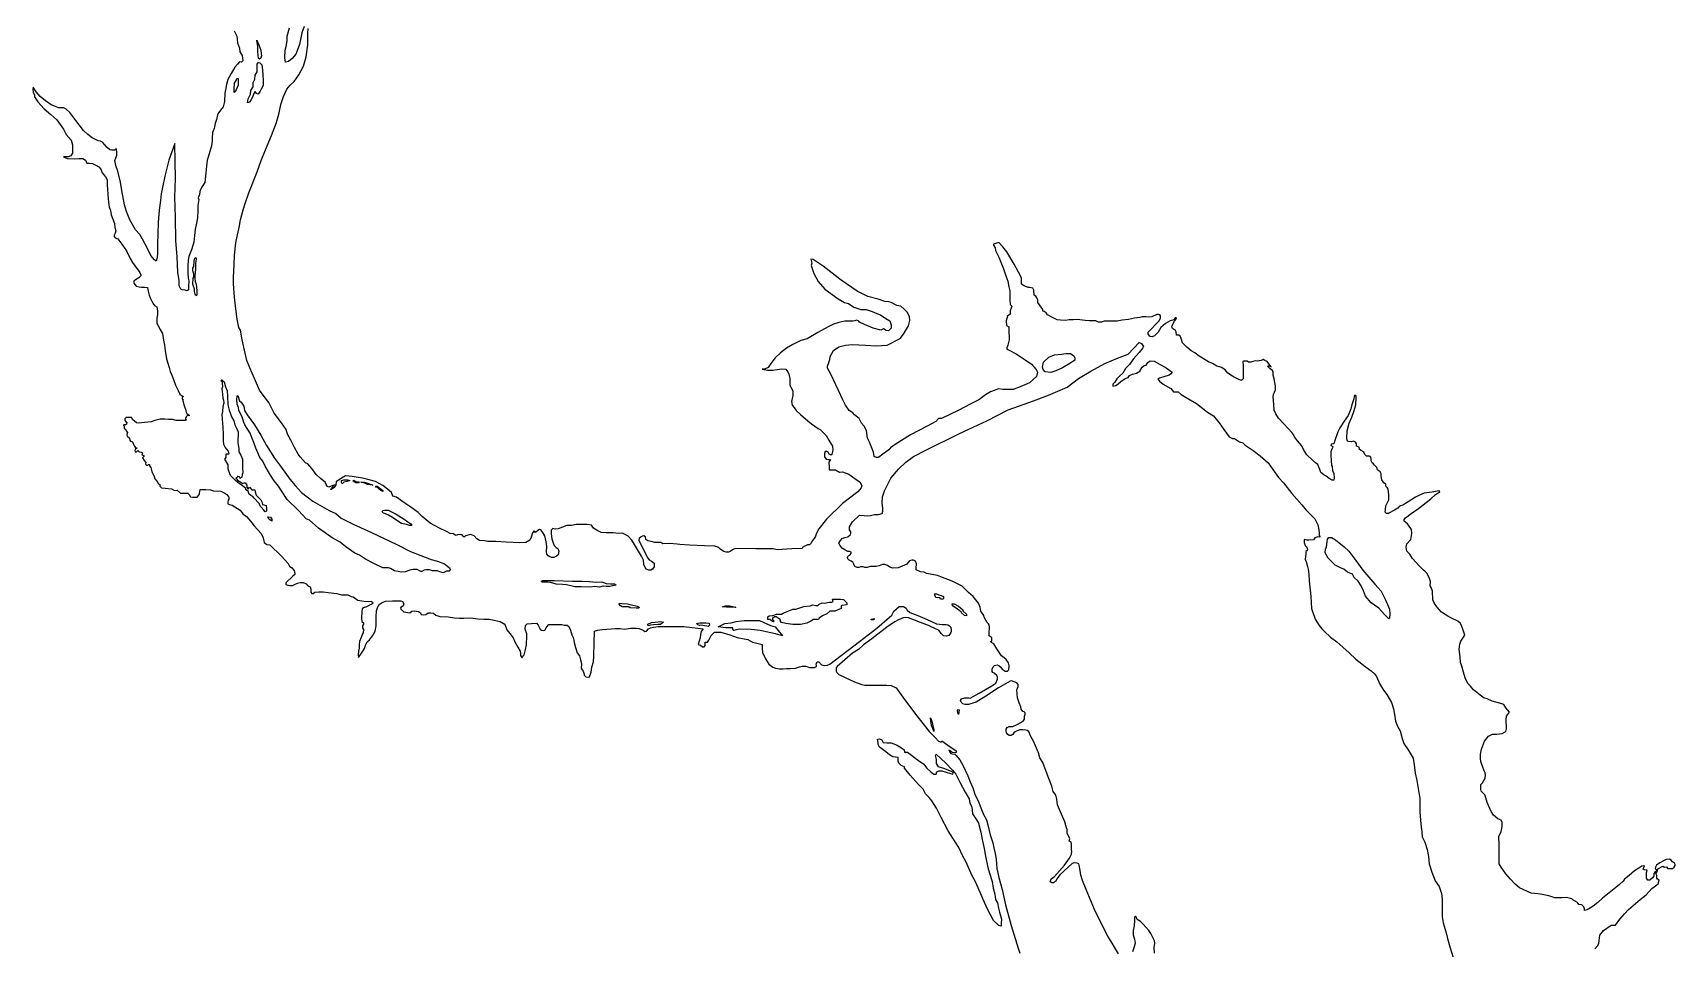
# Model space of a CAD drawing. Header units: inches. Extents: x 2272838 to 2336681, y 13196121 to 13295201.
# Drawn here: x 2305325 to 2326524, y 13252367 to 13264176 of the extents above; entities that cross this region are included whole.
import ezdxf

# ---------------------------------------------------------------- set-up
doc = ezdxf.new("R2010")
doc.units = ezdxf.units.IN
doc.header["$MEASUREMENT"] = 0
doc.layers.add('shoreline06_1', color=7, linetype='Continuous')

msp = doc.modelspace()

# ---------------------------------------------------------------- linework, layer by layer
at = {"layer": 'shoreline06_1'}
for points in [[(2307925, 13264201), (2307956, 13264135), (2307966, 13264048), (2307991, 13263978), (2307998, 13263931), (2308027, 13263884), (2308034, 13263813), (2308020, 13263798), (2307994, 13263801), (2307968, 13263770), (2307933, 13263732), (2307885, 13263650), (2307843, 13263572), (2307826, 13263511), (2307814, 13263464), (2307803, 13263398), (2307798, 13263292), (2307781, 13263223), (2307746, 13263178), (2307725, 13263146), (2307708, 13263120), (2307696, 13263058), (2307678, 13263007), (2307666, 13262941), (2307642, 13262888), (2307638, 13262816), (2307640, 13262780), (2307630, 13262717), (2307609, 13262643), (2307590, 13262573), (2307574, 13262531), (2307566, 13262455), (2307557, 13262368), (2307550, 13262288), (2307545, 13262245), (2307503, 13262182), (2307481, 13262130), (2307474, 13262092), (2307460, 13262049), (2307467, 13262024), (2307456, 13261948), (2307455, 13261884), (2307451, 13261790), (2307434, 13261698), (2307422, 13261641), (2307413, 13261561), (2307401, 13261474), (2307371, 13261377), (2307340, 13261288), (2307328, 13261241), (2307325, 13261170), (2307325, 13261076), (2307330, 13261012), (2307337, 13260975), (2307335, 13260906), (2307335, 13260859), (2307318, 13260847), (2307290, 13260855), (2307252, 13260859), (2307234, 13260869), (2307214, 13260913), (2307212, 13260981), (2307196, 13261088), (2307186, 13261284), (2307170, 13261496), (2307168, 13261798), (2307158, 13262054), (2307168, 13262297), (2307163, 13262516), (2307156, 13262750), (2307081, 13262535), (2307029, 13262328), (2306998, 13262180), (2306980, 13262099), (2306972, 13262014), (2306956, 13261889), (2306944, 13261729), (2306939, 13261583), (2306934, 13261455), (2306932, 13261338), (2306929, 13261274), (2306915, 13261229), (2306896, 13261246), (2306847, 13261305), (2306804, 13261395), (2306741, 13261514), (2306708, 13261574), (2306649, 13261633), (2306576, 13261765), (2306536, 13261869), (2306506, 13261956), (2306473, 13262140), (2306458, 13262248), (2306421, 13262390), (2306395, 13262465), (2306385, 13262528), (2306411, 13262597), (2306411, 13262632), (2306405, 13262679), (2306390, 13262675), (2306378, 13262660), (2306346, 13262660), (2306319, 13262668), (2306284, 13262698), (2306223, 13262764), (2306197, 13262779), (2306169, 13262781), (2306089, 13262821), (2306035, 13262866), (2305978, 13262915), (2305879, 13263045), (2305801, 13263147), (2305754, 13263191), (2305723, 13263208), (2305695, 13263210), (2305657, 13263210), (2305617, 13263227), (2305561, 13263248), (2305488, 13263297), (2305421, 13263356), (2305367, 13263415), (2305328, 13263477), (2305325, 13263451), (2305330, 13263410), (2305348, 13263371), (2305348, 13263349), (2305391, 13263286), (2305469, 13263196), (2305556, 13263123), (2305634, 13263052), (2305721, 13262934), (2305756, 13262863), (2305818, 13262791), (2305838, 13262732), (2305838, 13262661), (2305838, 13262625), (2305815, 13262590), (2305779, 13262576), (2305719, 13262574), (2305772, 13262555), (2305864, 13262552), (2305923, 13262555), (2305971, 13262555), (2306004, 13262531), (2306023, 13262495), (2306053, 13262493), (2306095, 13262489), (2306138, 13262467), (2306175, 13262448), (2306202, 13262418), (2306218, 13262370), (2306263, 13262316), (2306286, 13262278), (2306286, 13262215), (2306296, 13262036), (2306305, 13261958), (2306308, 13261930), (2306328, 13261882), (2306338, 13261828), (2306380, 13261717), (2306385, 13261666), (2306395, 13261623), (2306388, 13261592), (2306373, 13261566), (2306373, 13261548), (2306387, 13261533), (2306421, 13261517), (2306474, 13261451), (2306534, 13261362), (2306580, 13261265), (2306611, 13261213), (2306647, 13261164), (2306706, 13261085), (2306719, 13261055), (2306719, 13261041), (2306692, 13261013), (2306649, 13260989), (2306628, 13260970), (2306627, 13260944), (2306660, 13260906), (2306696, 13260897), (2306727, 13260895), (2306767, 13260894), (2306804, 13260888), (2306811, 13260862), (2306825, 13260791), (2306840, 13260755), (2306875, 13260687), (2306896, 13260657), (2306924, 13260642), (2306931, 13260614), (2306932, 13260583), (2306932, 13260543), (2306924, 13260494), (2306924, 13260458), (2306927, 13260426), (2306939, 13260406), (2306967, 13260347), (2306997, 13260298), (2307011, 13260211), (2307023, 13260147), (2307033, 13260076), (2307052, 13259971), (2307066, 13259914), (2307085, 13259859), (2307098, 13259805), (2307117, 13259760), (2307141, 13259702), (2307167, 13259631), (2307200, 13259562), (2307224, 13259513), (2307245, 13259497), (2307257, 13259494), (2307268, 13259482), (2307252, 13259471), (2307252, 13259456), (2307257, 13259447), (2307266, 13259444), (2307259, 13259426), (2307266, 13259414), (2307273, 13259376), (2307296, 13259319), (2307304, 13259280), (2307313, 13259266), (2307344, 13259244), (2307344, 13259233), (2307320, 13259239), (2307303, 13259220), (2307294, 13259199), (2307294, 13259192), (2307303, 13259180), (2307292, 13259174), (2307238, 13259173), (2307176, 13259174), (2307129, 13259186), (2307075, 13259186), (2307028, 13259190), (2306969, 13259190), (2306898, 13259173), (2306853, 13259157), (2306766, 13259150), (2306693, 13259141), (2306665, 13259146), (2306638, 13259166), (2306615, 13259183), (2306598, 13259211), (2306528, 13259211), (2306514, 13259195), (2306511, 13259174), (2306539, 13259145), (2306532, 13259127), (2306519, 13259119), (2306495, 13259117), (2306504, 13259098), (2306504, 13259072), (2306523, 13259063), (2306530, 13259040), (2306547, 13259021), (2306540, 13258992), (2306544, 13258966), (2306559, 13258959), (2306572, 13258941), (2306577, 13258919), (2306587, 13258908), (2306610, 13258900), (2306620, 13258877), (2306638, 13258842), (2306648, 13258823), (2306671, 13258823), (2306662, 13258813), (2306648, 13258803), (2306643, 13258787), (2306646, 13258771), (2306664, 13258770), (2306678, 13258787), (2306698, 13258770), (2306723, 13258764), (2306742, 13258756), (2306733, 13258733), (2306757, 13258724), (2306764, 13258712), (2306742, 13258693), (2306764, 13258657), (2306784, 13258634), (2306778, 13258617), (2306782, 13258605), (2306796, 13258598), (2306808, 13258596), (2306817, 13258606), (2306832, 13258606), (2306830, 13258589), (2306850, 13258568), (2306860, 13258516), (2306891, 13258452), (2306898, 13258422), (2306930, 13258386), (2306947, 13258358), (2306966, 13258349), (2306966, 13258327), (2306987, 13258306), (2307034, 13258303), (2307115, 13258294), (2307154, 13258273), (2307190, 13258277), (2307232, 13258238), (2307324, 13258235), (2307343, 13258219), (2307360, 13258191), (2307385, 13258186), (2307444, 13258186), (2307466, 13258209), (2307477, 13258233), (2307484, 13258285), (2307558, 13258282), (2307616, 13258280), (2307655, 13258268), (2307751, 13258263), (2307805, 13258235), (2307829, 13258221), (2307855, 13258185), (2307855, 13258160), (2307845, 13258146), (2307843, 13258120), (2307843, 13258101), (2307862, 13258091), (2307897, 13258080), (2307999, 13258018), (2308036, 13257969), (2308081, 13257935), (2308112, 13257902), (2308152, 13257855), (2308180, 13257817), (2308272, 13257716), (2308300, 13257660), (2308310, 13257601), (2308345, 13257575), (2308385, 13257570), (2308533, 13257422), (2308620, 13257329), (2308637, 13257294), (2308668, 13257273), (2308696, 13257240), (2308708, 13257202), (2308708, 13257186), (2308682, 13257166), (2308590, 13257080), (2308592, 13257060), (2308615, 13257051), (2308644, 13257047), (2308677, 13257047), (2308703, 13257060), (2308741, 13257077), (2308781, 13257084), (2308816, 13257084), (2308854, 13257068), (2308873, 13257041), (2308903, 13257028), (2308912, 13256999), (2308913, 13256959), (2308925, 13256942), (2308945, 13256943), (2308965, 13256961), (2309016, 13256964), (2309073, 13256964), (2309139, 13256957), (2309247, 13256943), (2309307, 13256926), (2309389, 13256926), (2309436, 13256905), (2309459, 13256897), (2309521, 13256857), (2309598, 13256843), (2309695, 13256841), (2309710, 13256832), (2309714, 13256820), (2309703, 13256808), (2309632, 13256768), (2309594, 13256758), (2309577, 13256746), (2309570, 13256709), (2309568, 13256629), (2309570, 13256579), (2309594, 13256563), (2309592, 13256548), (2309582, 13256527), (2309582, 13256499), (2309591, 13256476), (2309587, 13256435), (2309579, 13256421), (2309563, 13256374), (2309542, 13256322), (2309535, 13256284), (2309537, 13256238), (2309527, 13256197), (2309525, 13256150), (2309528, 13256115), (2309560, 13256159), (2309593, 13256209), (2309608, 13256233), (2309624, 13256285), (2309639, 13256318), (2309669, 13256343), (2309711, 13256398), (2309742, 13256457), (2309756, 13256527), (2309756, 13256589), (2309757, 13256643), (2309759, 13256720), (2309776, 13256768), (2309796, 13256799), (2309835, 13256825), (2309877, 13256845), (2309967, 13256846), (2310025, 13256846), (2310077, 13256846), (2310098, 13256838), (2310115, 13256810), (2310103, 13256784), (2310070, 13256756), (2310075, 13256742), (2310112, 13256706), (2310192, 13256694), (2310218, 13256714), (2310252, 13256720), (2310303, 13256711), (2310327, 13256692), (2310336, 13256673), (2310370, 13256669), (2310396, 13256673), (2310429, 13256694), (2310461, 13256694), (2310497, 13256688), (2310525, 13256664), (2310577, 13256647), (2310688, 13256643), (2310766, 13256630), (2310834, 13256624), (2310888, 13256623), (2310975, 13256626), (2311069, 13256617), (2311145, 13256612), (2311216, 13256611), (2311279, 13256597), (2311359, 13256581), (2311407, 13256552), (2311423, 13256532), (2311442, 13256475), (2311482, 13256428), (2311525, 13256371), (2311548, 13256319), (2311584, 13256251), (2311616, 13256199), (2311618, 13256166), (2311619, 13256142), (2311640, 13256112), (2311651, 13256135), (2311668, 13256151), (2311683, 13256218), (2311697, 13256281), (2311703, 13256392), (2311701, 13256423), (2311682, 13256482), (2311683, 13256531), (2311704, 13256552), (2311762, 13256555), (2311828, 13256559), (2311848, 13256534), (2311873, 13256482), (2311890, 13256470), (2311916, 13256465), (2311935, 13256470), (2311951, 13256498), (2311965, 13256515), (2311987, 13256540), (2312024, 13256543), (2312152, 13256543), (2312187, 13256534), (2312220, 13256533), (2312244, 13256515), (2312251, 13256498), (2312263, 13256470), (2312283, 13256408), (2312298, 13256376), (2312310, 13256340), (2312312, 13256309), (2312330, 13256246), (2312349, 13256177), (2312380, 13256139), (2312396, 13256088), (2312408, 13256038), (2312408, 13256012), (2312403, 13255994), (2312404, 13255977), (2312415, 13255956), (2312430, 13255942), (2312441, 13255902), (2312443, 13255889), (2312465, 13255866), (2312495, 13255862), (2312510, 13255869), (2312531, 13255925), (2312541, 13255991), (2312561, 13256060), (2312566, 13256135), (2312569, 13256304), (2312574, 13256456), (2312613, 13256467), (2312673, 13256477), (2312734, 13256481), (2312795, 13256486), (2312847, 13256491), (2312883, 13256491), (2312906, 13256491), (2312960, 13256484), (2313040, 13256495), (2313111, 13256495), (2313153, 13256491), (2313203, 13256467), (2313226, 13256451), (2313246, 13256458), (2313272, 13256488), (2313297, 13256497), (2313338, 13256507), (2313397, 13256516), (2313517, 13256518), (2313726, 13256516), (2313837, 13256504), (2313910, 13256495), (2313978, 13256486), (2313953, 13256450), (2313943, 13256413), (2313939, 13256370), (2313927, 13256325), (2313913, 13256283), (2313943, 13256276), (2313967, 13256255), (2313992, 13256255), (2314002, 13256271), (2314004, 13256313), (2314033, 13256315), (2314051, 13256342), (2314080, 13256400), (2314122, 13256445), (2314170, 13256445), (2314207, 13256443), (2314323, 13256410), (2314415, 13256375), (2314554, 13256349), (2314615, 13256316), (2314655, 13256306), (2314740, 13256282), (2314740, 13256238), (2314742, 13256179), (2314780, 13256101), (2314825, 13256030), (2314877, 13255992), (2314910, 13255978), (2314962, 13255969), (2315008, 13255969), (2315054, 13255976), (2315103, 13255976), (2315169, 13255978), (2315219, 13255994), (2315254, 13256006), (2315303, 13256006), (2315348, 13255988), (2315379, 13255987), (2315416, 13255988), (2315442, 13255999), (2315440, 13256015), (2315437, 13256030), (2315449, 13256061), (2315469, 13256060), (2315506, 13256022), (2315546, 13256015), (2315581, 13256016), (2315614, 13256032), (2315994, 13256322), (2316220, 13256496), (2316411, 13256661), (2316440, 13256715), (2316471, 13256746), (2316506, 13256776), (2316544, 13256776), (2316563, 13256774), (2316596, 13256753), (2316610, 13256729), (2316643, 13256697), (2316747, 13256658), (2316867, 13256605), (2316989, 13256552), (2317065, 13256543), (2317114, 13256543), (2317137, 13256536), (2317159, 13256524), (2317176, 13256507), (2317180, 13256470), (2317177, 13256451), (2317171, 13256432), (2317147, 13256401), (2317117, 13256392), (2317081, 13256397), (2317051, 13256425), (2317020, 13256468), (2316984, 13256484), (2316888, 13256529), (2316782, 13256569), (2316628, 13256630), (2316595, 13256631), (2316560, 13256628), (2316497, 13256604), (2316451, 13256576), (2316365, 13256522), (2316155, 13256359), (2316048, 13256280), (2315982, 13256220), (2315904, 13256171), (2315709, 13256001), (2315695, 13255982), (2315695, 13255942), (2315704, 13255924), (2315730, 13255897), (2315812, 13255860), (2315930, 13255803), (2315966, 13255791), (2316027, 13255770), (2316065, 13255758), (2316135, 13255758), (2316347, 13255761), (2316406, 13255754), (2316468, 13255725), (2316555, 13255603), (2316720, 13255385), (2316894, 13255162), (2316976, 13255082), (2317015, 13255037), (2317050, 13255023), (2317057, 13255041), (2317088, 13255020), (2317154, 13254971), (2317186, 13254952), (2317243, 13254912), (2317248, 13254897), (2317233, 13254888), (2317193, 13254890), (2317167, 13254912), (2317149, 13254919), (2317163, 13254895), (2317175, 13254876), (2317193, 13254872), (2317226, 13254869), (2317240, 13254855), (2317290, 13254798), (2317333, 13254718), (2317394, 13254588), (2317425, 13254511), (2317457, 13254433), (2317490, 13254339), (2317532, 13254259), (2317552, 13254197), (2317598, 13254091), (2317634, 13254023), (2317651, 13253959), (2317681, 13253827), (2317716, 13253725), (2317730, 13253659), (2317747, 13253589), (2317758, 13253513), (2317766, 13253395), (2317794, 13253280), (2317836, 13253124), (2317879, 13252926), (2317954, 13252658), (2318043, 13252367), (2318065, 13252302)], [(2325489, 13252359), (2325520, 13252397), (2325540, 13252425), (2325545, 13252466), (2325553, 13252534), (2325600, 13252595), (2325699, 13252661), (2325753, 13252661), (2325810, 13252741), (2325869, 13252810), (2325921, 13252866), (2326073, 13252993), (2326151, 13253055), (2326225, 13253134), (2326253, 13253158), (2326305, 13253196), (2326316, 13253245), (2326298, 13253255), (2326286, 13253269), (2326286, 13253304), (2326274, 13253330), (2326293, 13253352), (2326300, 13253389), (2326364, 13253424), (2326388, 13253411), (2326414, 13253417), (2326430, 13253392), (2326489, 13253392), (2326512, 13253412), (2326524, 13253431), (2326524, 13253446), (2326517, 13253464), (2326501, 13253472), (2326489, 13253478), (2326472, 13253500), (2326449, 13253514), (2326408, 13253509), (2326373, 13253493), (2326328, 13253467), (2326284, 13253439), (2326269, 13253413), (2326265, 13253391), (2326284, 13253382), (2326283, 13253361), (2326263, 13253347), (2326250, 13253330), (2326250, 13253297), (2326230, 13253274), (2326199, 13253245), (2326171, 13253243), (2326154, 13253271), (2326154, 13253311), (2326154, 13253342), (2326161, 13253371), (2326126, 13253375), (2326111, 13253387), (2326128, 13253430), (2326093, 13253422), (2326055, 13253399), (2325999, 13253363), (2325930, 13253302), (2325869, 13253255), (2325852, 13253229), (2325805, 13253189), (2325758, 13253147), (2325585, 13253012), (2325527, 13252956), (2325466, 13252909), (2325387, 13252859), (2325355, 13252852), (2325355, 13252873), (2325345, 13252899), (2325321, 13252925), (2325279, 13252928), (2325263, 13252954), (2325232, 13252972), (2325201, 13252991), (2325192, 13253001), (2325123, 13253020), (2325057, 13253017), (2324971, 13253017), (2324893, 13253041), (2324787, 13253062), (2324751, 13253069), (2324664, 13253077), (2324619, 13253098), (2324513, 13253145), (2324459, 13253190), (2324397, 13253256), (2324337, 13253324), (2324280, 13253411), (2324254, 13253454), (2324251, 13253699), (2324250, 13253805), (2324280, 13253873), (2324290, 13253935), (2324290, 13253987), (2324278, 13254019), (2324233, 13254034), (2324177, 13254083), (2324148, 13254131), (2324115, 13254208), (2324098, 13254246), (2324082, 13254307), (2324066, 13254345), (2324021, 13254392), (2324016, 13254418), (2324016, 13254479), (2324035, 13254501), (2324070, 13254560), (2324075, 13254600), (2324070, 13254630), (2324057, 13254656), (2324037, 13254713), (2324014, 13254770), (2324010, 13254817), (2324010, 13254869), (2324023, 13254935), (2324063, 13255036), (2324116, 13255100), (2324167, 13255127), (2324224, 13255127), (2324293, 13255137), (2324337, 13255163), (2324346, 13255194), (2324344, 13255312), (2324347, 13255361), (2324387, 13255411), (2324337, 13255465), (2324314, 13255509), (2324274, 13255524), (2324160, 13255552), (2324099, 13255583), (2324057, 13255592), (2324005, 13255630), (2323962, 13255665), (2323920, 13255701), (2323883, 13255745), (2323849, 13255783), (2323814, 13255854), (2323791, 13255927), (2323769, 13256003), (2323753, 13256052), (2323748, 13256123), (2323734, 13256226), (2323743, 13256288), (2323756, 13256328), (2323807, 13256405), (2323793, 13256455), (2323770, 13256516), (2323753, 13256556), (2323720, 13256585), (2323638, 13256623), (2323588, 13256651), (2323506, 13256703), (2323447, 13256769), (2323418, 13256814), (2323397, 13256859), (2323392, 13256971), (2323376, 13257019), (2323362, 13257042), (2323364, 13257099), (2323352, 13257136), (2323324, 13257198), (2323294, 13257229), (2323275, 13257243), (2323226, 13257294), (2323134, 13257394), (2323101, 13257450), (2323086, 13257462), (2323061, 13257488), (2323053, 13257538), (2323061, 13257582), (2323113, 13257637), (2323127, 13257717), (2323120, 13257769), (2323080, 13257825), (2323068, 13257842), (2323046, 13257856), (2323027, 13257875), (2323027, 13257896), (2323044, 13257920), (2323115, 13257973), (2323211, 13258037), (2323369, 13258165), (2323431, 13258218), (2323488, 13258252), (2323478, 13258266), (2323450, 13258264), (2323386, 13258249), (2323283, 13258235), (2323217, 13258205), (2323171, 13258183), (2323065, 13258117), (2323007, 13258082), (2322964, 13258070), (2322943, 13258045), (2322903, 13258019), (2322820, 13257976), (2322799, 13257974), (2322782, 13257990), (2322783, 13258028), (2322790, 13258073), (2322828, 13258150), (2322828, 13258216), (2322818, 13258290), (2322806, 13258311), (2322790, 13258325), (2322788, 13258351), (2322764, 13258372), (2322738, 13258407), (2322731, 13258460), (2322731, 13258488), (2322717, 13258514), (2322700, 13258526), (2322682, 13258537), (2322672, 13258566), (2322660, 13258579), (2322641, 13258596), (2322632, 13258615), (2322613, 13258629), (2322602, 13258655), (2322602, 13258681), (2322594, 13258700), (2322573, 13258716), (2322554, 13258714), (2322540, 13258714), (2322523, 13258733), (2322502, 13258769), (2322472, 13258785), (2322450, 13258801), (2322444, 13258832), (2322411, 13258841), (2322411, 13258874), (2322399, 13258896), (2322373, 13258908), (2322344, 13258901), (2322305, 13258905), (2322292, 13258915), (2322285, 13258945), (2322290, 13259042), (2322318, 13259138), (2322351, 13259219), (2322378, 13259290), (2322403, 13259377), (2322408, 13259466), (2322406, 13259488), (2322390, 13259501), (2322382, 13259487), (2322375, 13259452), (2322352, 13259377), (2322337, 13259323), (2322304, 13259240), (2322253, 13259167), (2322194, 13259080), (2322170, 13259030), (2322158, 13258990), (2322135, 13258927), (2322116, 13258874), (2322083, 13258870), (2322081, 13258853), (2322101, 13258844), (2322104, 13258828), (2322092, 13258806), (2322081, 13258768), (2322081, 13258729), (2322082, 13258660), (2322088, 13258594), (2322097, 13258580), (2322102, 13258530), (2322118, 13258490), (2322122, 13258432), (2322120, 13258406), (2322113, 13258403), (2322095, 13258405), (2322056, 13258425), (2322021, 13258458), (2321991, 13258474), (2321951, 13258502), (2321937, 13258544), (2321911, 13258606), (2321882, 13258630), (2321844, 13258663), (2321769, 13258733), (2321727, 13258802), (2321705, 13258849), (2321651, 13258913), (2321609, 13258964), (2321599, 13258993), (2321576, 13259021), (2321527, 13259070), (2321474, 13259132), (2321404, 13259205), (2321371, 13259259), (2321347, 13259306), (2321343, 13259382), (2321336, 13259478), (2321340, 13259511), (2321364, 13259568), (2321364, 13259618), (2321350, 13259710), (2321333, 13259757), (2321333, 13259806), (2321320, 13259823), (2321298, 13259841), (2321265, 13259872), (2321272, 13259884), (2321308, 13259868), (2321280, 13259907), (2321258, 13259936), (2321228, 13259947), (2321204, 13259960), (2321181, 13259948), (2321129, 13259938), (2321107, 13259945), (2321074, 13259934), (2321053, 13259926), (2321015, 13259926), (2321001, 13259939), (2320975, 13259939), (2320951, 13259939), (2320942, 13259936), (2320942, 13259919), (2320949, 13259901), (2320949, 13259865), (2320947, 13259712), (2320932, 13259695), (2320914, 13259695), (2320892, 13259703), (2320850, 13259726), (2320808, 13259747), (2320751, 13259783), (2320714, 13259828), (2320666, 13259858), (2320610, 13259877), (2320551, 13259910), (2320501, 13259929), (2320379, 13260005), (2320322, 13260047), (2320278, 13260073), (2320219, 13260120), (2320165, 13260175), (2320148, 13260231), (2320136, 13260264), (2320119, 13260273), (2320087, 13260276), (2320082, 13260320), (2320075, 13260335), (2320061, 13260344), (2320035, 13260361), (2320028, 13260380), (2320033, 13260401), (2320061, 13260457), (2320077, 13260479), (2320089, 13260497), (2320068, 13260497), (2320061, 13260485), (2320056, 13260471), (2320006, 13260458), (2319947, 13260424), (2319884, 13260372), (2319849, 13260316), (2319802, 13260267), (2319773, 13260253), (2319749, 13260259), (2319723, 13260286), (2319723, 13260312), (2319865, 13260458), (2319881, 13260498), (2319881, 13260526), (2319870, 13260538), (2319853, 13260543), (2319834, 13260543), (2319771, 13260510), (2319728, 13260507), (2319691, 13260512), (2319643, 13260512), (2319615, 13260505), (2319547, 13260496), (2319469, 13260476), (2319384, 13260467), (2319320, 13260456), (2319276, 13260456), (2319224, 13260456), (2319186, 13260456), (2319153, 13260455), (2319118, 13260444), (2319082, 13260444), (2319045, 13260462), (2318962, 13260462), (2318908, 13260465), (2318806, 13260477), (2318757, 13260474), (2318701, 13260472), (2318653, 13260465), (2318590, 13260467), (2318549, 13260475), (2318496, 13260500), (2318422, 13260536), (2318406, 13260564), (2318380, 13260581), (2318363, 13260586), (2318361, 13260607), (2318321, 13260666), (2318297, 13260698), (2318297, 13260732), (2318286, 13260755), (2318271, 13260777), (2318248, 13260793), (2318245, 13260857), (2318231, 13260883), (2318196, 13260892), (2318172, 13260892), (2318119, 13260911), (2318088, 13260935), (2318088, 13260977), (2318086, 13261017), (2318048, 13261088), (2317991, 13261192), (2317899, 13261349), (2317847, 13261416), (2317795, 13261472), (2317753, 13261458), (2317723, 13261451), (2317727, 13261437), (2317746, 13261401), (2317751, 13261369), (2317795, 13261281), (2317854, 13261133), (2317883, 13261041), (2317908, 13260972), (2317923, 13260897), (2317934, 13260847), (2317934, 13260729), (2317942, 13260671), (2317963, 13260651), (2317951, 13260624), (2317939, 13260588), (2317939, 13260546), (2317906, 13260520), (2317890, 13260458), (2317892, 13260400), (2317922, 13260381), (2317925, 13260307), (2317929, 13260258), (2317927, 13260213), (2317911, 13260145), (2317896, 13260110), (2317896, 13260098), (2317920, 13260086), (2318016, 13260036), (2318135, 13259959), (2318217, 13259900), (2318274, 13259831), (2318295, 13259796), (2318281, 13259742), (2318189, 13259662), (2318070, 13259607), (2317981, 13259572), (2317845, 13259572), (2317788, 13259582), (2317687, 13259542), (2317620, 13259504), (2317535, 13259442), (2317425, 13259383), (2317276, 13259306), (2317055, 13259202), (2317017, 13259202), (2316979, 13259160), (2316868, 13259099), (2316653, 13258990), (2316455, 13258866), (2316396, 13258823), (2316373, 13258794), (2316295, 13258740), (2316241, 13258696), (2316213, 13258696), (2316184, 13258710), (2316175, 13258767), (2316123, 13258896), (2316097, 13258946), (2316085, 13259045), (2316055, 13259103), (2316020, 13259139), (2315989, 13259200), (2315932, 13259247), (2315911, 13259273), (2315864, 13259304), (2315814, 13259370), (2315779, 13259439), (2315756, 13259498), (2315626, 13259773), (2315584, 13259851), (2315584, 13259875), (2315598, 13259922), (2315612, 13259960), (2315617, 13259999), (2315661, 13260078), (2315730, 13260124), (2315813, 13260146), (2315900, 13260155), (2316074, 13260148), (2316206, 13260136), (2316354, 13260146), (2316522, 13260232), (2316564, 13260289), (2316628, 13260395), (2316647, 13260466), (2316642, 13260518), (2316612, 13260570), (2316570, 13260610), (2316529, 13260648), (2316477, 13260660), (2316404, 13260695), (2316374, 13260707), (2316322, 13260709), (2316237, 13260739), (2316103, 13260775), (2315964, 13260844), (2315758, 13260985), (2315528, 13261167), (2315396, 13261252), (2315368, 13261256), (2315382, 13261205), (2315372, 13261176), (2315389, 13261122), (2315407, 13261070), (2315464, 13260969), (2315549, 13260870), (2315718, 13260742), (2315801, 13260697), (2315855, 13260683), (2315924, 13260638), (2316011, 13260605), (2316082, 13260605), (2316161, 13260582), (2316218, 13260556), (2316265, 13260537), (2316336, 13260492), (2316386, 13260462), (2316406, 13260409), (2316406, 13260367), (2316371, 13260332), (2316338, 13260337), (2316307, 13260358), (2316272, 13260339), (2316173, 13260365), (2316062, 13260412), (2315997, 13260443), (2315985, 13260457), (2315957, 13260468), (2315935, 13260459), (2315911, 13260455), (2315805, 13260455), (2315730, 13260438), (2315661, 13260417), (2315593, 13260384), (2315456, 13260311), (2315322, 13260229), (2315240, 13260205), (2315134, 13260156), (2315051, 13260109), (2314976, 13260047), (2314907, 13259983), (2314851, 13259908), (2314815, 13259859), (2314768, 13259837), (2314740, 13259837), (2314806, 13259823), (2314876, 13259823), (2314931, 13259832), (2314994, 13259842), (2315044, 13259837), (2315070, 13259804), (2315082, 13259773), (2315098, 13259715), (2315098, 13259679), (2315098, 13259630), (2315107, 13259604), (2315135, 13259556), (2315136, 13259495), (2315119, 13259418), (2315126, 13259371), (2315154, 13259344), (2315178, 13259305), (2315232, 13259253), (2315329, 13259172), (2315376, 13259130), (2315463, 13259071), (2315492, 13259055), (2315567, 13258981), (2315598, 13258920), (2315649, 13258842), (2315652, 13258792), (2315640, 13258741), (2315630, 13258727), (2315605, 13258739), (2315592, 13258767), (2315566, 13258778), (2315553, 13258776), (2315543, 13258750), (2315545, 13258706), (2315566, 13258675), (2315595, 13258673), (2315621, 13258673), (2315599, 13258637), (2315602, 13258571), (2315602, 13258538), (2315652, 13258538), (2315687, 13258538), (2315738, 13258509), (2315776, 13258512), (2315856, 13258482), (2315967, 13258404), (2315998, 13258384), (2316024, 13258337), (2316015, 13258305), (2315976, 13258253), (2315776, 13258104), (2315571, 13257902), (2315470, 13257776), (2315439, 13257720), (2315422, 13257671), (2315389, 13257628), (2315366, 13257588), (2315351, 13257572), (2315326, 13257569), (2315265, 13257541), (2315255, 13257522), (2315123, 13257518), (2314932, 13257506), (2314883, 13257518), (2314823, 13257518), (2314656, 13257520), (2314395, 13257522), (2314375, 13257516), (2314355, 13257504), (2314328, 13257483), (2314305, 13257476), (2314274, 13257475), (2314243, 13257482), (2314210, 13257504), (2314166, 13257541), (2314130, 13257553), (2313996, 13257556), (2313800, 13257567), (2313676, 13257575), (2313640, 13257580), (2313543, 13257586), (2313456, 13257584), (2313430, 13257598), (2313400, 13257599), (2313378, 13257599), (2313352, 13257599), (2313308, 13257612), (2313265, 13257620), (2313237, 13257638), (2313234, 13257674), (2313211, 13257685), (2313195, 13257683), (2313176, 13257672), (2313150, 13257650), (2313147, 13257631), (2313154, 13257610), (2313263, 13257400), (2313281, 13257377), (2313310, 13257360), (2313343, 13257334), (2313345, 13257308), (2313345, 13257287), (2313324, 13257254), (2313303, 13257243), (2313274, 13257243), (2313242, 13257257), (2313225, 13257285), (2313213, 13257318), (2313208, 13257372), (2313180, 13257424), (2313093, 13257575), (2313055, 13257631), (2313008, 13257681), (2312964, 13257709), (2312938, 13257719), (2312886, 13257716), (2312815, 13257723), (2312726, 13257723), (2312662, 13257731), (2312617, 13257752), (2312563, 13257787), (2312537, 13257825), (2312478, 13257832), (2312419, 13257832), (2312374, 13257832), (2312339, 13257832), (2312280, 13257821), (2312219, 13257821), (2312160, 13257799), (2312105, 13257776), (2312068, 13257774), (2312039, 13257780), (2312016, 13257759), (2312016, 13257712), (2312023, 13257648), (2312040, 13257594), (2312054, 13257563), (2312079, 13257537), (2312100, 13257524), (2312115, 13257490), (2312105, 13257443), (2312084, 13257424), (2312051, 13257405), (2312021, 13257405), (2311997, 13257415), (2311976, 13257429), (2311961, 13257450), (2311955, 13257486), (2311961, 13257549), (2311950, 13257608), (2311934, 13257684), (2311907, 13257728), (2311884, 13257764), (2311863, 13257767), (2311844, 13257755), (2311815, 13257731), (2311797, 13257750), (2311773, 13257726), (2311759, 13257670), (2311740, 13257632), (2311690, 13257599), (2311612, 13257597), (2311434, 13257606), (2311302, 13257613), (2311196, 13257611), (2311155, 13257621), (2311089, 13257627), (2311056, 13257646), (2311021, 13257684), (2310976, 13257703), (2310908, 13257686), (2310892, 13257670), (2310875, 13257680), (2310865, 13257701), (2310847, 13257701), (2310816, 13257703), (2310790, 13257691), (2310778, 13257696), (2310754, 13257712), (2310712, 13257718), (2310663, 13257744), (2310575, 13257784), (2310455, 13257850), (2310349, 13257934), (2310297, 13257987), (2310206, 13258057), (2310102, 13258123), (2310048, 13258163), (2310021, 13258185), (2309972, 13258199), (2309955, 13258246), (2309904, 13258288), (2309842, 13258335), (2309746, 13258385), (2309649, 13258413), (2309578, 13258432), (2309447, 13258451), (2309360, 13258460), (2309308, 13258432), (2309242, 13258383), (2309237, 13258345), (2309213, 13258308), (2309173, 13258279), (2309180, 13258303), (2309218, 13258343), (2309147, 13258315), (2309128, 13258321), (2309112, 13258347), (2309097, 13258378), (2309036, 13258425), (2308984, 13258477), (2308925, 13258553), (2308874, 13258616), (2308846, 13258630), (2308775, 13258704), (2308749, 13258741), (2308702, 13258826), (2308657, 13258921), (2308614, 13258999), (2308594, 13259057), (2308535, 13259144), (2308438, 13259270), (2308369, 13259406), (2308296, 13259499), (2308250, 13259565), (2308186, 13259717), (2308124, 13259854), (2308087, 13259947), (2308056, 13260083), (2308026, 13260213), (2308004, 13260340), (2307984, 13260376), (2307964, 13260481), (2307946, 13260613), (2307929, 13260765), (2307913, 13260939), (2307913, 13261019), (2307925, 13261187), (2307929, 13261309), (2307944, 13261465), (2307967, 13261568), (2307988, 13261665), (2308005, 13261764), (2308038, 13261893), (2308066, 13261974), (2308114, 13262110), (2308220, 13262384), (2308272, 13262527), (2308328, 13262665), (2308407, 13262850), (2308468, 13263018), (2308506, 13263145), (2308524, 13263253), (2308560, 13263355), (2308605, 13263447), (2308645, 13263501), (2308697, 13263550), (2308758, 13263636), (2308819, 13263746), (2308855, 13263866), (2308874, 13264020), (2308876, 13264091), (2308876, 13264163), (2308878, 13264232)], [(2308829, 13264256), (2308798, 13264175), (2308780, 13264090), (2308765, 13264025), (2308718, 13263899), (2308673, 13263843), (2308624, 13263805), (2308586, 13263798), (2308577, 13263853), (2308581, 13263952), (2308596, 13263998), (2308608, 13264074), (2308608, 13264131), (2308636, 13264242)], [(2319337, 13252293), (2319285, 13252380), (2319257, 13252429), (2319203, 13252523), (2319146, 13252630), (2319028, 13252863), (2318922, 13253123), (2318876, 13253240), (2318854, 13253307), (2318843, 13253370), (2318833, 13253436), (2318826, 13253455), (2318805, 13253462), (2318767, 13253467), (2318741, 13253460), (2318687, 13253412), (2318583, 13253311), (2318546, 13253267), (2318524, 13253227), (2318500, 13253208), (2318479, 13253207), (2318456, 13253224), (2318470, 13253260), (2318512, 13253290), (2318642, 13253438), (2318706, 13253528), (2318734, 13253578), (2318737, 13253617), (2318734, 13253637), (2318734, 13253662), (2318734, 13253714), (2318729, 13253733), (2318703, 13253748), (2318710, 13253778), (2318699, 13253808), (2318677, 13253844), (2318675, 13253896), (2318666, 13253920), (2318647, 13253997), (2318602, 13254094), (2318553, 13254217), (2318543, 13254290), (2318529, 13254341), (2318496, 13254389), (2318478, 13254457), (2318438, 13254554), (2318405, 13254646), (2318360, 13254761), (2318322, 13254823), (2318308, 13254888), (2318266, 13254978), (2318240, 13255035), (2318223, 13255068), (2318197, 13255113), (2318186, 13255155), (2318167, 13255174), (2318143, 13255178), (2318105, 13255185), (2318063, 13255185), (2318023, 13255164), (2318006, 13255157), (2317987, 13255146), (2317976, 13255124), (2317952, 13255112), (2317929, 13255112), (2317909, 13255125), (2317893, 13255146), (2317889, 13255171), (2317888, 13255190), (2317900, 13255212), (2317929, 13255224), (2317973, 13255224), (2318030, 13255250), (2318110, 13255297), (2318127, 13255320), (2318127, 13255353), (2318134, 13255386), (2318132, 13255403), (2318122, 13255416), (2318105, 13255421), (2318084, 13255450), (2318080, 13255480), (2318058, 13255532), (2318035, 13255594), (2318025, 13255700), (2318044, 13255742), (2318044, 13255770), (2318025, 13255789), (2317990, 13255804), (2317959, 13255815), (2317940, 13255813), (2317790, 13255726), (2317624, 13255617), (2317500, 13255542), (2317401, 13255511), (2317358, 13255511), (2317330, 13255518), (2317308, 13255540), (2317301, 13255563), (2317311, 13255582), (2317356, 13255598), (2317405, 13255598), (2317426, 13255592), (2317540, 13255655), (2317703, 13255751), (2317755, 13255785), (2317775, 13255836), (2317776, 13255863), (2317769, 13255884), (2317735, 13255914), (2317715, 13255924), (2317707, 13255935), (2317707, 13255964), (2317719, 13255995), (2317740, 13256015), (2317773, 13256020), (2317794, 13256013), (2317821, 13255992), (2317837, 13255966), (2317877, 13255940), (2317905, 13255940), (2317924, 13255959), (2317929, 13256015), (2317919, 13256049), (2317889, 13256089), (2317861, 13256114), (2317830, 13256140), (2317804, 13256178), (2317767, 13256230), (2317731, 13256292), (2317698, 13256308), (2317681, 13256324), (2317703, 13256327), (2317703, 13256341), (2317703, 13256369), (2317693, 13256379), (2317670, 13256395), (2317670, 13256456), (2317672, 13256482), (2317672, 13256509), (2317670, 13256536), (2317661, 13256551), (2317644, 13256567), (2317606, 13256636), (2317601, 13256659), (2317562, 13256714), (2317554, 13256766), (2317533, 13256817), (2317462, 13256902), (2317404, 13256957), (2317359, 13256999), (2317321, 13257036), (2317276, 13257060), (2317192, 13257100), (2317046, 13257159), (2317001, 13257174), (2316935, 13257188), (2316862, 13257202), (2316829, 13257218), (2316781, 13257221), (2316729, 13257249), (2316729, 13257270), (2316730, 13257324), (2316718, 13257358), (2316692, 13257374), (2316671, 13257374), (2316640, 13257364), (2316621, 13257336), (2316605, 13257320), (2316546, 13257294), (2316494, 13257275), (2316425, 13257268), (2316388, 13257282), (2316357, 13257304), (2316322, 13257318), (2316294, 13257317), (2316249, 13257297), (2316209, 13257290), (2316131, 13257290), (2316095, 13257278), (2316065, 13257277), (2316044, 13257287), (2316008, 13257287), (2315985, 13257276), (2315964, 13257276), (2315937, 13257289), (2315921, 13257322), (2315911, 13257348), (2315890, 13257360), (2315862, 13257372), (2315846, 13257389), (2315841, 13257405), (2315846, 13257421), (2315859, 13257433), (2315876, 13257443), (2315888, 13257461), (2315888, 13257476), (2315879, 13257481), (2315871, 13257483), (2315845, 13257483), (2315806, 13257504), (2315773, 13257525), (2315740, 13257565), (2315730, 13257592), (2315749, 13257627), (2315773, 13257652), (2315805, 13257665), (2315845, 13257672), (2315874, 13257700), (2315884, 13257716), (2315884, 13257737), (2315876, 13257751), (2315865, 13257763), (2315865, 13257801), (2315905, 13257867), (2315996, 13257954), (2316055, 13257949), (2316100, 13257945), (2316138, 13257947), (2316190, 13257961), (2316242, 13257961), (2316287, 13257976), (2316296, 13258006), (2316296, 13258039), (2316287, 13258114), (2316292, 13258188), (2316318, 13258268), (2316364, 13258360), (2316402, 13258432), (2316499, 13258546), (2316594, 13258635), (2316692, 13258708), (2316853, 13258793), (2317279, 13259003), (2317527, 13259118), (2317638, 13259170), (2317914, 13259313), (2318241, 13259429), (2318433, 13259502), (2318676, 13259606), (2318822, 13259717), (2318982, 13259811), (2319164, 13259910), (2319324, 13259980), (2319465, 13260032), (2319604, 13260181), (2319637, 13260168), (2319663, 13260129), (2319654, 13260112), (2319604, 13260053), (2319527, 13259964), (2319479, 13259897), (2319428, 13259844), (2319395, 13259787), (2319354, 13259749), (2319317, 13259711), (2319291, 13259669), (2319265, 13259643), (2319265, 13259615), (2319305, 13259627), (2319336, 13259648), (2319368, 13259676), (2319425, 13259716), (2319465, 13259728), (2319482, 13259756), (2319519, 13259770), (2319571, 13259784), (2319612, 13259811), (2319642, 13259864), (2319668, 13259884), (2319694, 13259890), (2319718, 13259923), (2319746, 13259944), (2319800, 13259938), (2319954, 13259853), (2320033, 13259799), (2320015, 13259775), (2319993, 13259761), (2319868, 13259721), (2319847, 13259706), (2319868, 13259683), (2319916, 13259641), (2320014, 13259588), (2320050, 13259546), (2320109, 13259542), (2320149, 13259509), (2320213, 13259473), (2320344, 13259393), (2320488, 13259282), (2320563, 13259235), (2320639, 13259145), (2320700, 13259056), (2320769, 13258963), (2320811, 13258944), (2320835, 13258944), (2320875, 13258918), (2320901, 13258898), (2320943, 13258888), (2320974, 13258857), (2321075, 13258789), (2321167, 13258718), (2321270, 13258628), (2321330, 13258541), (2321402, 13258440), (2321469, 13258369), (2321574, 13258234), (2321704, 13258088), (2321763, 13258016), (2321872, 13257904), (2321912, 13257829), (2321926, 13257763), (2321928, 13257725), (2321928, 13257699), (2321938, 13257678), (2321938, 13257667), (2321912, 13257673), (2321871, 13257659), (2321855, 13257634), (2321796, 13257631), (2321770, 13257629), (2321737, 13257638), (2321735, 13257600), (2321747, 13257563), (2321768, 13257541), (2321779, 13257515), (2321775, 13257499), (2321758, 13257483), (2321756, 13257450), (2321748, 13257386), (2321767, 13257337), (2321779, 13257289), (2321786, 13257254), (2321794, 13257190), (2321800, 13257105), (2321821, 13256903), (2321828, 13256747), (2321876, 13256612), (2321927, 13256530), (2321963, 13256487), (2321996, 13256452), (2322076, 13256377), (2322156, 13256318), (2322234, 13256250), (2322316, 13256178), (2322403, 13256094), (2322479, 13256033), (2322524, 13255999), (2322602, 13255943), (2322641, 13255907), (2322667, 13255872), (2322714, 13255771), (2322761, 13255693), (2322801, 13255638), (2322863, 13255537), (2322889, 13255455), (2322907, 13255355), (2322914, 13255296), (2322938, 13255231), (2322974, 13255169), (2323000, 13255070), (2323021, 13255007), (2323077, 13254924), (2323141, 13254816), (2323157, 13254733), (2323166, 13254624), (2323190, 13254528), (2323207, 13254426), (2323228, 13254297), (2323227, 13254127), (2323237, 13254016), (2323246, 13253927), (2323254, 13253866), (2323260, 13253802), (2323294, 13253734), (2323322, 13253641), (2323341, 13253550), (2323350, 13253455), (2323381, 13253347), (2323427, 13253236), (2323477, 13253161), (2323510, 13253073), (2323515, 13253000), (2323515, 13252771), (2323529, 13252691), (2323567, 13252562), (2323587, 13252489), (2323614, 13252385), (2323658, 13252246)], [(2319802, 13252300), (2319797, 13252375), (2319809, 13252429), (2319804, 13252462), (2319754, 13252556), (2319729, 13252596), (2319693, 13252639), (2319655, 13252677), (2319623, 13252710), (2319603, 13252722), (2319580, 13252738), (2319568, 13252769), (2319556, 13252776), (2319547, 13252766), (2319547, 13252724), (2319540, 13252656), (2319528, 13252592), (2319528, 13252540), (2319545, 13252483), (2319554, 13252431), (2319540, 13252382), (2319519, 13252318)]]:
    msp.add_lwpolyline(points, dxfattribs=at)
for points in [[(2308215, 13264082), (2308241, 13264021), (2308267, 13263953), (2308274, 13263906), (2308276, 13263879), (2308267, 13263849), (2308250, 13263835), (2308239, 13263846), (2308231, 13263931), (2308231, 13264000)], [(2308255, 13263790), (2308281, 13263764), (2308288, 13263696), (2308293, 13263630), (2308299, 13263568), (2308299, 13263531), (2308299, 13263498), (2308274, 13263448), (2308259, 13263422), (2308233, 13263384), (2308212, 13263394), (2308196, 13263418), (2308186, 13263411), (2308172, 13263382), (2308163, 13263354), (2308144, 13263316), (2308122, 13263283), (2308095, 13263272), (2308106, 13263326), (2308134, 13263385), (2308139, 13263434), (2308168, 13263479), (2308168, 13263533), (2308189, 13263578), (2308194, 13263628), (2308219, 13263672), (2308222, 13263724), (2308222, 13263771), (2308232, 13263793)], [(2307976, 13263588), (2307976, 13263564), (2307974, 13263502), (2307951, 13263441), (2307925, 13263408), (2307922, 13263456), (2307927, 13263526), (2307948, 13263559), (2307956, 13263588)], [(2307429, 13261279), (2307433, 13261256), (2307426, 13261206), (2307424, 13261138), (2307421, 13261075), (2307414, 13261042), (2307415, 13261009), (2307419, 13260969), (2307435, 13260933), (2307440, 13260853), (2307440, 13260806), (2307436, 13260782), (2307424, 13260791), (2307419, 13260804), (2307412, 13260837), (2307412, 13260869), (2307388, 13260933), (2307393, 13261009), (2307405, 13261025), (2307405, 13261065), (2307389, 13261107), (2307391, 13261141), (2307401, 13261162), (2307407, 13261232), (2307414, 13261268)], [(2318370, 13259925), (2318439, 13259991), (2318512, 13260020), (2318601, 13260032), (2318663, 13260039), (2318717, 13260039), (2318764, 13260010), (2318776, 13259982), (2318773, 13259954), (2318710, 13259909), (2318615, 13259854), (2318530, 13259817), (2318465, 13259793), (2318392, 13259803), (2318365, 13259831), (2318358, 13259862)], [(2307763, 13259700), (2307793, 13259672), (2307812, 13259610), (2307833, 13259556), (2307836, 13259488), (2307841, 13259375), (2307861, 13259306), (2307876, 13259259), (2307888, 13259221), (2307918, 13259172), (2307934, 13259120), (2307953, 13259075), (2307977, 13259026), (2307970, 13258886), (2307982, 13258813), (2307986, 13258769), (2308010, 13258726), (2308031, 13258675), (2308033, 13258611), (2308033, 13258561), (2308036, 13258498), (2308026, 13258477), (2308022, 13258441), (2308003, 13258424), (2307995, 13258441), (2307968, 13258455), (2307962, 13258439), (2307946, 13258436), (2307967, 13258403), (2308008, 13258380), (2308021, 13258368), (2308029, 13258363), (2308054, 13258370), (2308064, 13258368), (2308088, 13258340), (2308085, 13258316), (2308106, 13258290), (2308123, 13258316), (2308151, 13258281), (2308191, 13258280), (2308193, 13258255), (2308206, 13258212), (2308241, 13258177), (2308269, 13258149), (2308281, 13258125), (2308290, 13258089), (2308335, 13258076), (2308342, 13258045), (2308342, 13258005), (2308323, 13257996), (2308306, 13258019), (2308266, 13258059), (2308241, 13258106), (2308182, 13258172), (2308163, 13258193), (2308137, 13258205), (2308113, 13258226), (2308107, 13258259), (2308076, 13258278), (2308076, 13258297), (2308052, 13258316), (2308031, 13258330), (2307970, 13258373), (2307935, 13258406), (2307902, 13258439), (2307876, 13258464), (2307856, 13258521), (2307845, 13258549), (2307845, 13258602), (2307814, 13258653), (2307805, 13258677), (2307821, 13258696), (2307821, 13258743), (2307861, 13258745), (2307850, 13258778), (2307809, 13258830), (2307791, 13258865), (2307784, 13258917), (2307784, 13258991), (2307781, 13259092), (2307779, 13259137), (2307770, 13259254), (2307779, 13259287), (2307782, 13259358), (2307795, 13259400), (2307789, 13259433), (2307781, 13259460), (2307779, 13259519), (2307774, 13259545), (2307770, 13259587), (2307779, 13259611), (2307775, 13259650), (2307774, 13259672), (2307753, 13259686)], [(2307973, 13259497), (2307994, 13259426), (2308012, 13259412), (2308048, 13259358), (2308059, 13259304), (2308090, 13259247), (2308185, 13259118), (2308267, 13258986), (2308340, 13258853), (2308443, 13258688), (2308509, 13258601), (2308578, 13258507), (2308642, 13258417), (2308710, 13258334), (2308793, 13258245), (2308938, 13258132), (2309148, 13258011), (2309236, 13257974), (2309306, 13257915), (2309460, 13257835), (2309695, 13257728), (2310023, 13257573), (2310199, 13257483), (2310468, 13257379), (2310548, 13257358), (2310638, 13257327), (2310699, 13257277), (2310718, 13257247), (2310697, 13257231), (2310664, 13257230), (2310623, 13257207), (2310591, 13257216), (2310543, 13257235), (2310485, 13257235), (2310444, 13257247), (2310404, 13257247), (2310376, 13257243), (2310348, 13257228), (2310334, 13257228), (2310284, 13257252), (2310235, 13257252), (2310190, 13257242), (2310129, 13257223), (2310082, 13257219), (2310042, 13257226), (2309992, 13257235), (2309943, 13257266), (2309917, 13257275), (2309843, 13257275), (2309726, 13257328), (2309617, 13257386), (2309540, 13257438), (2309481, 13257464), (2309365, 13257544), (2309290, 13257603), (2309188, 13257660), (2309014, 13257785), (2308898, 13257887), (2308851, 13257906), (2308754, 13258012), (2308606, 13258153), (2308545, 13258254), (2308495, 13258327), (2308441, 13258396), (2308394, 13258467), (2308324, 13258583), (2308295, 13258649), (2308257, 13258696), (2308205, 13258818), (2308177, 13258891), (2308158, 13258941), (2308128, 13259009), (2308062, 13259118), (2308048, 13259148), (2308027, 13259221), (2308003, 13259269), (2307984, 13259306), (2307979, 13259341), (2307963, 13259387), (2307959, 13259450), (2307963, 13259485)], [(2309311, 13258398), (2309340, 13258410), (2309387, 13258408), (2309417, 13258398), (2309379, 13258386), (2309340, 13258377), (2309318, 13258355), (2309309, 13258375)], [(2309467, 13258403), (2309492, 13258388), (2309530, 13258382), (2309535, 13258369), (2309493, 13258370), (2309474, 13258381), (2309457, 13258395)], [(2309559, 13258379), (2309603, 13258379), (2309648, 13258367), (2309712, 13258339), (2309646, 13258349), (2309610, 13258365)], [(2309756, 13258332), (2309771, 13258329), (2309841, 13258270), (2309842, 13258257), (2309818, 13258270), (2309792, 13258292), (2309773, 13258310), (2309749, 13258315)], [(2308359, 13257932), (2308392, 13257925), (2308411, 13257901), (2308411, 13257875), (2308392, 13257889), (2308372, 13257903)], [(2310202, 13257839), (2310216, 13257823), (2310209, 13257820), (2310186, 13257820), (2310148, 13257832), (2310084, 13257846), (2310037, 13257875), (2309968, 13257921), (2309914, 13257954), (2309877, 13257969), (2309853, 13257978), (2309832, 13257995), (2309841, 13258013), (2309870, 13258016), (2309910, 13258016), (2310014, 13257964), (2310117, 13257903), (2310164, 13257865)], [(2322090, 13257664), (2322140, 13257635), (2322253, 13257544), (2322310, 13257490), (2322404, 13257367), (2322493, 13257242), (2322649, 13257062), (2322729, 13256973), (2322781, 13256867), (2322835, 13256739), (2322840, 13256680), (2322837, 13256622), (2322830, 13256615), (2322774, 13256673), (2322698, 13256754), (2322644, 13256791), (2322602, 13256822), (2322529, 13256907), (2322500, 13256978), (2322470, 13257041), (2322432, 13257101), (2322380, 13257147), (2322359, 13257190), (2322296, 13257218), (2322246, 13257254), (2322206, 13257275), (2322135, 13257308), (2322090, 13257353), (2322043, 13257400), (2322008, 13257468), (2322011, 13257516), (2322024, 13257546), (2322032, 13257608), (2322036, 13257645), (2322055, 13257666)], [(2311909, 13257108), (2312055, 13257109), (2312290, 13257102), (2312415, 13257100), (2312510, 13257096), (2312555, 13257093), (2312606, 13257090), (2312670, 13257093), (2312727, 13257072), (2312780, 13257067), (2312835, 13257065), (2312854, 13257051), (2312809, 13257043), (2312773, 13257031), (2312726, 13257031), (2312686, 13257036), (2312641, 13257024), (2312580, 13257034), (2312522, 13257024), (2312401, 13257027), (2312321, 13257029), (2312213, 13257055), (2312161, 13257058), (2312080, 13257063), (2312007, 13257086), (2311970, 13257089), (2311899, 13257089), (2311885, 13257102)], [(2312927, 13256812), (2313000, 13256810), (2313054, 13256794), (2313127, 13256777), (2313150, 13256767), (2313146, 13256751), (2313113, 13256751), (2313037, 13256756), (2313016, 13256770), (2312932, 13256770), (2312912, 13256781), (2312894, 13256805), (2312899, 13256817)], [(2314226, 13256772), (2314266, 13256781), (2314323, 13256781), (2314398, 13256767), (2314389, 13256762), (2314343, 13256764), (2314280, 13256767)], [(2314813, 13256641), (2314831, 13256654), (2314876, 13256658), (2314923, 13256674), (2314989, 13256674), (2315011, 13256689), (2315133, 13256740), (2315174, 13256741), (2315275, 13256776), (2315357, 13256783), (2315393, 13256795), (2315430, 13256787), (2315456, 13256787), (2315473, 13256806), (2315515, 13256821), (2315548, 13256816), (2315583, 13256827), (2315605, 13256832), (2315638, 13256830), (2315656, 13256839), (2315647, 13256867), (2315751, 13256867), (2315791, 13256863), (2315833, 13256823), (2315833, 13256795), (2315768, 13256788), (2315760, 13256783), (2315758, 13256766), (2315758, 13256750), (2315678, 13256714), (2315612, 13256714), (2315574, 13256681), (2315518, 13256655), (2315475, 13256625), (2315466, 13256608), (2315400, 13256606), (2315367, 13256583), (2315317, 13256559), (2315234, 13256542), (2315135, 13256540), (2315043, 13256555), (2314987, 13256568), (2314973, 13256588), (2314977, 13256604), (2314944, 13256623), (2314919, 13256639), (2314897, 13256639), (2314874, 13256621), (2314874, 13256608), (2314895, 13256583), (2314885, 13256576), (2314871, 13256580), (2314838, 13256606), (2314812, 13256606)], [(2316965, 13256938), (2316989, 13256938), (2317019, 13256923), (2317048, 13256917), (2317081, 13256902), (2317081, 13256883), (2317074, 13256867), (2317041, 13256867), (2317033, 13256891), (2317008, 13256886), (2316984, 13256891), (2316974, 13256909)], [(2317192, 13256808), (2317217, 13256808), (2317274, 13256780), (2317300, 13256759), (2317330, 13256733), (2317330, 13256719), (2317377, 13256674), (2317377, 13256653), (2317352, 13256657), (2317314, 13256692), (2317309, 13256709), (2317285, 13256719), (2317255, 13256744), (2317194, 13256785)], [(2313266, 13256525), (2313264, 13256548), (2313309, 13256569), (2313356, 13256572), (2313431, 13256581), (2313466, 13256572), (2313453, 13256562), (2313426, 13256541), (2313393, 13256541), (2313337, 13256538), (2313297, 13256532)], [(2313893, 13256553), (2313936, 13256562), (2314014, 13256562), (2314056, 13256559), (2314061, 13256534), (2314044, 13256517), (2314023, 13256519), (2313994, 13256527), (2313952, 13256534), (2313933, 13256529), (2313910, 13256539)], [(2314171, 13256514), (2314259, 13256555), (2314337, 13256562), (2314402, 13256580), (2314508, 13256594), (2314704, 13256594), (2314848, 13256528), (2314907, 13256510), (2314945, 13256463), (2315003, 13256397), (2314912, 13256422), (2314789, 13256448), (2314713, 13256463), (2314596, 13256479), (2314442, 13256484), (2314372, 13256463), (2314362, 13256481), (2314360, 13256498), (2314271, 13256498)], [(2316147, 13256611), (2316185, 13256620), (2316185, 13256611), (2316182, 13256601), (2316144, 13256601)], [(2316913, 13255337), (2316927, 13255295), (2316939, 13255255), (2316946, 13255221), (2316957, 13255182), (2316957, 13255163), (2316943, 13255202), (2316924, 13255238), (2316917, 13255294)], [(2317281, 13255440), (2317275, 13255382), (2317264, 13255401), (2317261, 13255431), (2317271, 13255445)], [(2317829, 13252739), (2317826, 13252689), (2317826, 13252649), (2317796, 13252659), (2317725, 13252725), (2317647, 13252868), (2317590, 13252994), (2317558, 13253074), (2317510, 13253185), (2317489, 13253232), (2317447, 13253310), (2317371, 13253474), (2317326, 13253560), (2317277, 13253663), (2317199, 13253784), (2317141, 13253882), (2317051, 13254054), (2316990, 13254173), (2316931, 13254269), (2316893, 13254311), (2316848, 13254359), (2316816, 13254416), (2316757, 13254479), (2316651, 13254599), (2316577, 13254687), (2316577, 13254706), (2316533, 13254724), (2316504, 13254753), (2316495, 13254779), (2316495, 13254828), (2316424, 13254833), (2316384, 13254859), (2316337, 13254901), (2316283, 13254937), (2316252, 13254960), (2316238, 13254993), (2316238, 13255021), (2316229, 13255062), (2316252, 13255068), (2316283, 13255052), (2316300, 13255019), (2316349, 13255015), (2316405, 13255016), (2316483, 13254984), (2316552, 13254941), (2316571, 13254924), (2316575, 13254897), (2316613, 13254896), (2316755, 13254788), (2316825, 13254741), (2316860, 13254694), (2316922, 13254639), (2316955, 13254613), (2316987, 13254613), (2316995, 13254642), (2317020, 13254653), (2317058, 13254653), (2317169, 13254620), (2317202, 13254613), (2317205, 13254627), (2317191, 13254641), (2317096, 13254679), (2317014, 13254707), (2316988, 13254750), (2316988, 13254799), (2316976, 13254852), (2316985, 13254868), (2317105, 13254759), (2317195, 13254661), (2317237, 13254611), (2317290, 13254509), (2317360, 13254380), (2317409, 13254293), (2317421, 13254236), (2317445, 13254191), (2317454, 13254101), (2317504, 13254024), (2317530, 13253977), (2317560, 13253863), (2317579, 13253769), (2317605, 13253653), (2317622, 13253552), (2317652, 13253409), (2317675, 13253333), (2317706, 13253225), (2317722, 13253140), (2317744, 13253064), (2317749, 13252994), (2317776, 13252951), (2317788, 13252883), (2317803, 13252829), (2317821, 13252772)]]:
    msp.add_lwpolyline(points, close=True, dxfattribs=at)

doc.saveas('drawing.dxf')
